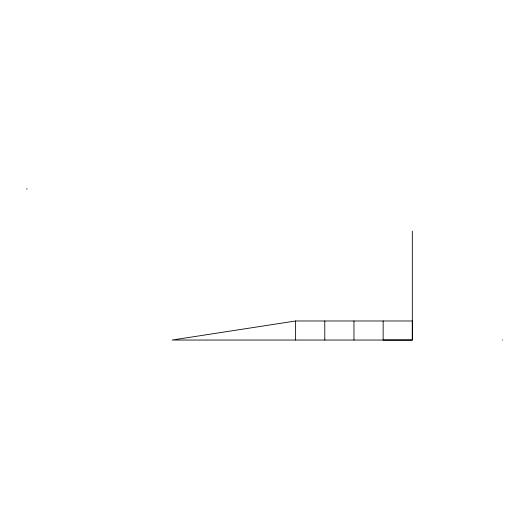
<?xml version="1.0" encoding="UTF-8"?>
<svg xmlns="http://www.w3.org/2000/svg" width="529" height="529" viewBox="0 0 529 529"><rect width="100%" height="100%" fill="white"/><g stroke="black" fill="none" stroke-linecap="round" stroke-linejoin="round"><path stroke-width="0.79" d="M295.618 340.035L295.618 320.984L412.322 320.984L412.322 340.041L172.156 340.041L295.618 320.984M324.793 340.041L324.793 320.984M353.967 340.041L353.967 320.984M383.148 320.984L383.148 340.041L412.322 340.041L412.322 231.153M26.45 188.959L27.184 188.959M502.2 340.041L502.55 340.041"/></g></svg>
